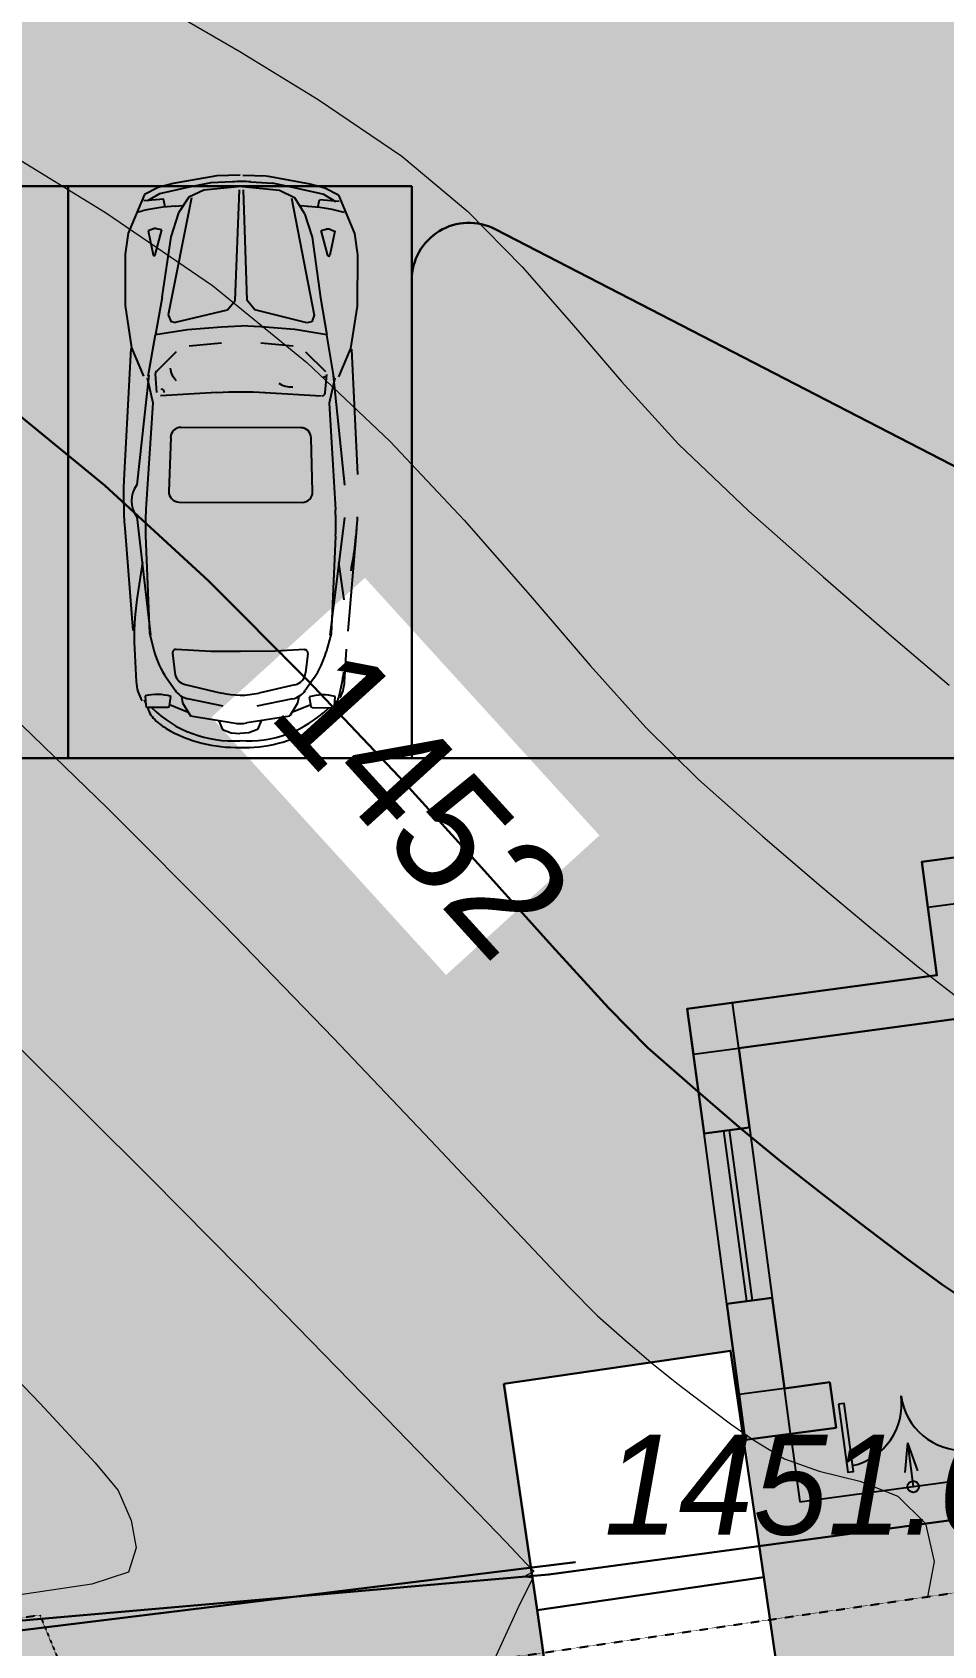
# Model space of a CAD drawing. Header units: millimetres. Extents: x 474337 to 1180020, y 4124662 to 4776603.
# Drawn here: x 633255 to 641214, y 4267939 to 4282035 of the extents above; entities that cross this region are included whole.
import ezdxf

# ---------------------------------------------------------------- set-up
doc = ezdxf.new("R2010")
doc.units = ezdxf.units.MM
doc.header["$PDMODE"] = 32
doc.header["$PDSIZE"] = 0.33
doc.linetypes.add('Д_ТРОТ_ТРУБА', pattern=[3, 1.5, -1.5])
for name, color, linetype in [('(004) Точки рельефа', 7, 'Continuous'), ('(025) Дорога', 7, 'Continuous'), ('(031) Горизонтали', 42, 'Continuous'), ('(040) Ограда', 7, 'Continuous'), ('1', 7, 'Continuous')]:
    doc.layers.add(name, color=color, linetype=linetype)
doc.layers.add('(032) Горизонтали утолщенные', color=32, linetype='Continuous', lineweight=30)
doc.styles.add('D-431', font='')
doc.styles.add('P-131', font='')
doc.styles.get('D-431').set_extended_font_data('D431', italic=True)
doc.styles.get('P-131').set_extended_font_data('P131')
doc.linetypes.add('ОГРАДА_V_ПРОВ', pattern='A,2.5,["v",Standard,S=1,R=0,X=0,Y=0],5,["v",Standard,S=1,R=180,X=0,Y=0],2.5', length=10)

# ---------------------------------------------------------------- blocks, each defined once
blk = doc.blocks.new('gfhudgy')
at = {"lineweight": 30}
for p, q in [((6000, 2000), (2000, 2000)), ((2000, 0), (6000, 0))]:
    blk.add_line(p, q, dxfattribs=at)
for points in [[(0, 2000), (0, 0), (2000, 0), (2000, 2000)], [(8000, 2000), (8000, 0), (6000, 0), (6000, 2000)]]:
    blk.add_lwpolyline(points, close=True, dxfattribs=at)
blk = doc.blocks.new('fyfygfgyfg')
for points in [[(2200, 4400), (2600, 4400), (2600, 4800), (2200, 4800)], [(0, 3400), (400, 3400), (400, 3800), (0, 3800)], [(0, 0), (400, 0), (400, 400), (0, 400)]]:
    blk.add_hatch(color=256).paths.add_polyline_path(points)
for p, q in [((0, 1200), (0, 2700)), ((175, 1200), (175, 2700)), ((225, 1200), (225, 2700)), ((400, 2700), (400, 1200)), ((400, 0), (400, -600)), ((1400, -214), (1400, -600)), ((400, -600), (2400, -600))]:
    blk.add_line(p, q)
at = {"lineweight": 30, "flags": 128}
for points in [[(3230, 4800), (2200, 4800), (2200, 3800), (0, 3800), (0, 2700), (400, 2700), (400, 3400), (2600, 3400), (2600, 4400), (3230, 4400)], [(800, 400), (800, 0), (0, 0), (0, 1200), (400, 1200), (400, 400), (800, 400)]]:
    blk.add_lwpolyline(points, dxfattribs=at)
for points in [[(2600, 4400), (2600, 4800), (2200, 4800), (2200, 4400)], [(400, 3400), (400, 3800), (0, 3800), (0, 3400)], [(400, 0), (400, 400), (0, 400), (0, 0)], [(850, 200), (850, -400), (900, -400), (900, 200)]]:
    blk.add_lwpolyline(points, close=True)
for points in [[(1400, -214), (1344, -467)], [(1400, -214), (1456, -467)]]:
    blk.add_lwpolyline(points)
blk.add_circle((1400, -600), 50)
for centre, start, end in [((850, 200), 275.2159, 360), ((1950, 200), 180, 264.7841)]:
    blk.add_arc(centre, 550, start, end)
blk = doc.blocks.new('fghgyf')
at = {"lineweight": 30, "true_color": 0xffd9b3}
h = blk.add_hatch(color=41, dxfattribs=at)
h.dxf.hatch_style = 1
h.paths.add_polyline_path([(15, 4.78), (16.2, 4.78), (16.2, 7.58), (15, 7.58), (15, 10), (13.4, 10), (13.4, 9.6), (4.4, 9.6), (4.4, 7.6), (0, 7.6), (0, 0), (0.8, 0), (0.8, -1.2), (4.8, -1.2), (4.8, 0), (14.5, 0), (14.5, -1.501), (13.4, -1.501), (13.4, -2), (15, -2)])
at = {"color": 1, "lineweight": 60, "xscale": 0.001999999999999887, "yscale": 0.001999999999999887, "zscale": 0.001999999999999887}
blk.add_blockref('fyfygfgyfg', (0, 0), dxfattribs=at)
blk = doc.blocks.new('gfdghdf')
at = {"linetype": 'Continuous', "extrusion": (-0.251932, 0.967745, 0), "elevation": -538515}
blk.add_lwpolyline([(-764363, 0), (-764228, 0)], dxfattribs=at)
at = {"linetype": 'Continuous', "extrusion": (-0.17673, 0.984259, 0), "elevation": -478111}
blk.add_lwpolyline([(-803916, 0), (-803529, 0)], dxfattribs=at)
at = {"linetype": 'Continuous'}
for points in [[(875706, -328571), (875503, -328612)], [(875894, -328561), (875706, -328571)], [(875986, -328503), (876190, -328510)], [(876054, -328562), (876242, -328573)], [(876571, -328581), (876701, -328616)], [(875247, -328612), (875126, -328673)], [(875537, -328702), (875334, -329724)], [(875967, -328602), (875644, -328635)], [(876435, -328700), (876522, -328837)], [(875074, -328824), (875110, -328816)], [(875396, -328774), (875455, -328770)], [(874985, -329010), (874958, -329195)], [(875198, -328975), (875157, -328990)], [(875277, -328983), (875232, -328973)], [(876726, -329205), (876668, -328987)], [(876748, -328979), (876788, -328994)], [(875355, -329044), (875279, -329571)], [(876590, -329047), (876663, -329575)], [(876961, -329015), (876986, -329201)], [(874958, -329195), (874957, -329642)], [(876090, -329681), (876023, -329600)], [(875334, -329724), (875355, -329780)], [(875503, -329852), (875798, -329829)], [(875798, -329829), (875970, -329820)], [(876143, -329830), (875970, -329820)], [(876437, -329854), (876143, -329830)], [(875006, -330019), (874948, -331113)], [(875014, -330013), (875118, -330261)], [(875233, -330217), (875407, -330045)], [(875150, -330275), (875199, -330492)], [(876715, -330245), (876702, -330407)], [(876788, -330279), (876738, -330497)], [(875199, -330492), (875138, -331423)], [(876738, -330497), (876794, -331427)], [(876872, -331495), (876746, -332524)], [(875135, -331653), (875170, -332507)], [(876795, -331657), (876755, -332511)], [(876218, -332665), (875964, -332664)], [(875318, -332896), (875393, -333004)], [(876440, -332957), (876125, -333029)], [(876606, -332900), (876530, -333007)], [(875448, -333056), (875459, -333114)], [(876799, -333094), (876782, -333132)], [(875152, -333153), (875329, -333153)], [(875527, -333227), (875902, -333290)], [(876578, -333133), (876413, -333199)]]:
    blk.add_lwpolyline(points, dxfattribs=at)
at = {"linetype": 'Continuous', "extrusion": (-0.029487, 0.999565, 0), "elevation": -354190}
blk.add_lwpolyline([(-865895, 0), (-865691, 0)], dxfattribs=at)
at = {"linetype": 'Continuous', "extrusion": (0.0038, 0.999993, 0)}
for points, elevation in [([(-877204, 0), (-877204, 0)], -325172), ([(-877853, 0), (-878029, 0)], -329823), ([(-877218, 0), (-877218, 0)], -330172)]:
    blk.add_lwpolyline(points, dxfattribs=dict(at, elevation=elevation))
at = {"linetype": 'Continuous', "extrusion": (0.182268, 0.983249, 0), "elevation": -163306}
blk.add_lwpolyline([(-921390, 0), (-921777, 0)], dxfattribs=at)
at = {"linetype": 'Continuous', "extrusion": (0.202344, 0.979314, 0), "elevation": -144473}
blk.add_lwpolyline([(-924601, 0), (-924809, 0)], dxfattribs=at)
at = {"linetype": 'Continuous', "extrusion": (0.921507, -0.388361, 0), "elevation": 934079}
blk.add_lwpolyline([(36991, 0), (36625, 0)], dxfattribs=at)
at = {"linetype": 'Continuous', "extrusion": (-0.078889, 0.996883, 0), "elevation": -396741}
blk.add_lwpolyline([(-846634, 0), (-846461, 0)], dxfattribs=at)
at = {"linetype": 'Continuous', "extrusion": (-0.505629, 0.862751, 0), "elevation": -726113}
blk.add_lwpolyline([(-588945, 0), (-588824, 0)], dxfattribs=at)
at = {"linetype": 'Continuous', "extrusion": (-0.217571, 0.976044, 0), "elevation": -511224}
blk.add_lwpolyline([(-783033, 0), (-782782, 0)], dxfattribs=at)
at = {"linetype": 'Continuous', "extrusion": (0.976931, 0.213554, 0), "elevation": 784903}
blk.add_lwpolyline([(-508123, 0), (-508054, 0)], dxfattribs=at)
at = {"linetype": 'Continuous', "extrusion": (-0.840463, 0.54187, 0), "elevation": -913947}
blk.add_lwpolyline([(-198156, 0), (-197993, 0)], dxfattribs=at)
at = {"linetype": 'Continuous', "extrusion": (-0.432014, 0.901867, 0), "elevation": -674675}
blk.add_lwpolyline([(-647740, 0), (-647594, 0)], dxfattribs=at)
at = {"linetype": 'Continuous', "extrusion": (0.999267, -0.038273, 0), "elevation": 887892}
blk.add_lwpolyline([(-295834, 0), (-294865, 0)], dxfattribs=at)
at = {"linetype": 'Continuous', "extrusion": (0.106037, 0.994362, 0), "elevation": -233863}
blk.add_lwpolyline([(-905886, 0), (-906211, 0)], dxfattribs=at)
at = {"linetype": 'Continuous', "extrusion": (0.999479, 0.032271, 0), "elevation": 864930}
blk.add_lwpolyline([(-357698, 0), (-356730, 0)], dxfattribs=at)
at = {"linetype": 'Continuous', "extrusion": (0.437084, 0.899421, 0), "elevation": 87436}
blk.add_lwpolyline([(-931808, 0), (-931953, 0)], dxfattribs=at)
at = {"linetype": 'Continuous', "extrusion": (0.98196, 0.189087, 0), "elevation": 798446}
blk.add_lwpolyline([(-488493, 0), (-489535, 0)], dxfattribs=at)
at = {"linetype": 'Continuous', "extrusion": (0.223062, 0.974804, 0), "elevation": -124833}
blk.add_lwpolyline([(-927664, 0), (-927916, 0)], dxfattribs=at)
at = {"linetype": 'Continuous', "extrusion": (0.975714, -0.21905, 0), "elevation": 927369}
blk.add_lwpolyline([(-128773, 0), (-128704, 0)], dxfattribs=at)
at = {"linetype": 'Continuous', "extrusion": (0.084499, 0.996424, 0), "elevation": -253466}
blk.add_lwpolyline([(-901295, 0), (-901468, 0)], dxfattribs=at)
at = {"linetype": 'Continuous', "extrusion": (0.510478, 0.859891, 0), "elevation": 164910}
blk.add_lwpolyline([(-921637, 0), (-921759, 0)], dxfattribs=at)
at = {"linetype": 'Continuous', "extrusion": (0.459678, 0.888086, 0), "elevation": 111162}
blk.add_lwpolyline([(-929643, 0), (-929778, 0)], dxfattribs=at)
at = {"linetype": 'Continuous', "extrusion": (0.923679, 0.383168, 0), "elevation": 683962}
blk.add_lwpolyline([(-639562, 0), (-639927, 0)], dxfattribs=at)
at = {"linetype": 'Continuous', "extrusion": (0.949605, -0.31345, 0), "elevation": 934380}
blk.add_lwpolyline([(-37861, 0), (-38082, 0)], dxfattribs=at)
at = {"linetype": 'Continuous', "extrusion": (0.072135, 0.997395, 0), "elevation": -264690}
blk.add_lwpolyline([(-897984, 0), (-897925, 0)], dxfattribs=at)
at = {"linetype": 'Continuous', "extrusion": (-0.951354, -0.308099, 0), "elevation": -732569}
blk.add_lwpolyline([(582897, 0), (583117, 0)], dxfattribs=at)
at = {"linetype": 'Continuous', "extrusion": (0.23007, 0.973174, 0), "elevation": -118267}
blk.add_lwpolyline([(-929003, 0), (-928966, 0)], dxfattribs=at)
at = {"linetype": 'Continuous', "extrusion": (0.978929, 0.204202, 0), "elevation": 789537}
blk.add_lwpolyline([(-500766, 0), (-500981, 0)], dxfattribs=at)
at = {"linetype": 'Continuous', "extrusion": (0.965633, -0.259911, 0), "elevation": 930703}
blk.add_lwpolyline([(-90408, 0), (-90182, 0)], dxfattribs=at)
at = {"linetype": 'Continuous', "extrusion": (-0.213383, 0.976969, 0), "elevation": -508476}
blk.add_lwpolyline([(-786278, 0), (-786324, 0)], dxfattribs=at)
at = {"linetype": 'Continuous', "extrusion": (-0.977764, 0.209709, 0), "elevation": -926285}
blk.add_lwpolyline([(137808, 0), (138023, 0)], dxfattribs=at)
at = {"linetype": 'Continuous', "extrusion": (-0.999993, 0.0038, 0), "elevation": -878231}
blk.add_lwpolyline([(325866, 0), (326312, 0)], dxfattribs=at)
at = {"linetype": 'Continuous', "extrusion": (0.985139, -0.171761, 0), "elevation": 918879}
blk.add_lwpolyline([(-174334, 0), (-174664, 0)], dxfattribs=at)
at = {"linetype": 'Continuous', "extrusion": (0.98609, 0.166213, 0), "elevation": 809689}
blk.add_lwpolyline([(-470703, 0), (-471033, 0)], dxfattribs=at)
at = {"linetype": 'Continuous', "extrusion": (0.988536, 0.150986, 0), "elevation": 815155}
blk.add_lwpolyline([(-457969, 0), (-458344, 0)], dxfattribs=at)
at = {"linetype": 'Continuous', "extrusion": (-0.234806, 0.972042, 0), "elevation": -526118}
blk.add_lwpolyline([(-773486, 0), (-773954, 0)], dxfattribs=at)
at = {"linetype": 'Continuous', "extrusion": (-0.770892, 0.636965, 0), "elevation": -885183}
blk.add_lwpolyline([(-303739, 0), (-303844, 0)], dxfattribs=at)
at = {"linetype": 'Continuous', "extrusion": (0.240274, 0.970705, 0), "elevation": -109522}
blk.add_lwpolyline([(-930107, 0), (-929639, 0)], dxfattribs=at)
at = {"linetype": 'Continuous', "extrusion": (0.98767, -0.156548, 0), "elevation": 917777}
blk.add_lwpolyline([(-188293, 0), (-188668, 0)], dxfattribs=at)
at = {"linetype": 'Continuous', "extrusion": (-0.15576, 0.987795, 0), "elevation": -462194}
blk.add_lwpolyline([(-813155, 0), (-813440, 0)], dxfattribs=at)
at = {"linetype": 'Continuous', "extrusion": (0.232859, 0.972511, 0), "elevation": -116881}
blk.add_lwpolyline([(-928084, 0), (-928127, 0)], dxfattribs=at)
at = {"linetype": 'Continuous', "extrusion": (0.161318, 0.986902, 0), "elevation": -184148}
blk.add_lwpolyline([(-918454, 0), (-918170, 0)], dxfattribs=at)
at = {"linetype": 'Continuous', "extrusion": (-0.22738, 0.973806, 0), "elevation": -520464}
blk.add_lwpolyline([(-778638, 0), (-778595, 0)], dxfattribs=at)
at = {"linetype": 'Continuous', "extrusion": (0.934842, -0.355064, 0), "elevation": 936564}
blk.add_lwpolyline([(3008, 0), (2948, 0)], dxfattribs=at)
at = {"linetype": 'Continuous', "extrusion": (0.985646, -0.168826, 0), "elevation": 918354}
blk.add_lwpolyline([(-177771, 0), (-177401, 0)], dxfattribs=at)
at = {"linetype": 'Continuous', "extrusion": (-0.091916, 0.995767, 0), "elevation": -409071}
blk.add_lwpolyline([(-841479, 0), (-841762, 0)], dxfattribs=at)
at = {"linetype": 'Continuous', "extrusion": (0.09752, 0.995234, 0), "elevation": -242954}
blk.add_lwpolyline([(-904144, 0), (-904427, 0)], dxfattribs=at)
at = {"linetype": 'Continuous', "extrusion": (0.986581, 0.163275, 0), "elevation": 811089}
blk.add_lwpolyline([(-468989, 0), (-468619, 0)], dxfattribs=at)
at = {"linetype": 'Continuous', "extrusion": (0.706034, 0.708178, 0), "elevation": 385129}
blk.add_lwpolyline([(-853767, 0), (-854011, 0)], dxfattribs=at)
at = {"linetype": 'Continuous', "extrusion": (-0.919574, 0.392918, 0), "elevation": -936068}
blk.add_lwpolyline([(-41084, 0), (-40815, 0)], dxfattribs=at)
at = {"linetype": 'Continuous', "extrusion": (0.998867, 0.047584, 0), "elevation": 860236}
blk.add_lwpolyline([(-371379, 0), (-372474, 0)], dxfattribs=at)
at = {"linetype": 'Continuous', "extrusion": (0.993935, -0.109967, 0), "elevation": 906174}
blk.add_lwpolyline([(-232009, 0), (-232972, 0)], dxfattribs=at)
at = {"linetype": 'Continuous', "extrusion": (0.99734, 0.072893, 0), "elevation": 848823}
blk.add_lwpolyline([(-393322, 0), (-393159, 0)], dxfattribs=at)
at = {"linetype": 'Continuous', "extrusion": (0.994538, 0.104371, 0), "elevation": 837516}
blk.add_lwpolyline([(-419962, 0), (-420925, 0)], dxfattribs=at)
at = {"linetype": 'Continuous', "extrusion": (-0.055292, 0.99847, 0), "elevation": -378321}
blk.add_lwpolyline([(-856150, 0), (-855658, 0)], dxfattribs=at)
at = {"linetype": 'Continuous', "extrusion": (0.060912, 0.998143, 0), "elevation": -276422}
blk.add_lwpolyline([(-895170, 0), (-894677, 0)], dxfattribs=at)
at = {"linetype": 'Continuous', "extrusion": (0.999436, -0.033589, 0), "elevation": 885972}
blk.add_lwpolyline([(-301206, 0), (-301678, 0)], dxfattribs=at)
at = {"linetype": 'Continuous', "extrusion": (0.002815, 0.999996, 0)}
for points, elevation in [([(-877418, 0), (-876372, 0)], -328242), ([(-876358, 0), (-877433, 0)], -328895)]:
    blk.add_lwpolyline(points, dxfattribs=dict(at, elevation=elevation))
at = {"linetype": 'Continuous', "extrusion": (0.999609, 0.027963, 0), "elevation": 866988}
blk.add_lwpolyline([(-355653, 0), (-355181, 0)], dxfattribs=at)
at = {"linetype": 'Continuous', "extrusion": (0.99325, 0.115994, 0), "elevation": 830702}
blk.add_lwpolyline([(-430754, 0), (-431791, 0)], dxfattribs=at)
at = {"linetype": 'Continuous', "extrusion": (0.996917, 0.078459, 0), "elevation": 846240}
blk.add_lwpolyline([(-399214, 0), (-400111, 0)], dxfattribs=at)
at = {"linetype": 'Continuous', "extrusion": (0.99646, -0.084069, 0), "elevation": 901749}
blk.add_lwpolyline([(-256693, 0), (-257591, 0)], dxfattribs=at)
at = {"linetype": 'Continuous', "extrusion": (0.989087, -0.147333, 0), "elevation": 914456}
blk.add_lwpolyline([(-199330, 0), (-199660, 0)], dxfattribs=at)
at = {"linetype": 'Continuous', "extrusion": (0.989901, 0.141763, 0), "elevation": 820916}
blk.add_lwpolyline([(-452837, 0), (-453167, 0)], dxfattribs=at)
at = {"linetype": 'Continuous', "extrusion": (0.967532, 0.252748, 0), "elevation": 762715}
blk.add_lwpolyline([(-542908, 0), (-543073, 0)], dxfattribs=at)
at = {"linetype": 'Continuous', "extrusion": (0.966094, -0.25819, 0), "elevation": 932879}
blk.add_lwpolyline([(-94868, 0), (-95032, 0)], dxfattribs=at)
at = {"linetype": 'Continuous', "extrusion": (0.998723, 0.050513, 0), "elevation": 857119}
blk.add_lwpolyline([(-376415, 0), (-376706, 0)], dxfattribs=at)
at = {"linetype": 'Continuous', "extrusion": (0.056167, 0.998421, 0), "elevation": -282953}
blk.add_lwpolyline([(-892705, 0), (-893009, 0)], dxfattribs=at)
at = {"linetype": 'Continuous', "extrusion": (0.000510264, 1, 0), "elevation": -332217}
blk.add_lwpolyline([(-875877, 0), (-876130, 0)], dxfattribs=at)
at = {"linetype": 'Continuous', "extrusion": (-0.050546, 0.998722, 0), "elevation": -376529}
blk.add_lwpolyline([(-858588, 0), (-858283, 0)], dxfattribs=at)
at = {"linetype": 'Continuous', "extrusion": (0.998423, -0.056134, 0), "elevation": 894176}
blk.add_lwpolyline([(-282897, 0), (-283187, 0)], dxfattribs=at)
at = {"linetype": 'Continuous', "extrusion": (0.993534, 0.113536, 0), "elevation": 831940}
blk.add_lwpolyline([(-429915, 0), (-430087, 0)], dxfattribs=at)
at = {"linetype": 'Continuous', "extrusion": (0.992879, -0.119127, 0), "elevation": 909943}
blk.add_lwpolyline([(-225893, 0), (-226064, 0)], dxfattribs=at)
at = {"linetype": 'Continuous', "extrusion": (0.228817, 0.973469, 0), "elevation": -123796}
blk.add_lwpolyline([(-928441, 0), (-928765, 0)], dxfattribs=at)
at = {"linetype": 'Continuous', "extrusion": (0.92258, 0.385807, 0), "elevation": 678863}
for points in [[(-644930, 0), (-644972, 0)], [(-645004, 0), (-645043, 0)]]:
    blk.add_lwpolyline(points, dxfattribs=at)
at = {"linetype": 'Continuous', "extrusion": (0.998065, 0.062177, 0), "elevation": 852730}
blk.add_lwpolyline([(-386823, 0), (-386908, 0)], dxfattribs=at)
at = {"linetype": 'Continuous', "extrusion": (0.985667, -0.168704, 0), "elevation": 918999}
blk.add_lwpolyline([(-180691, 0), (-180608, 0)], dxfattribs=at)
at = {"linetype": 'Continuous', "extrusion": (0.205763, 0.978602, 0), "elevation": -145805}
blk.add_lwpolyline([(-925622, 0), (-925305, 0)], dxfattribs=at)
at = {"linetype": 'Continuous', "extrusion": (-0.200251, 0.979745, 0), "elevation": -501837}
blk.add_lwpolyline([(-791966, 0), (-791650, 0)], dxfattribs=at)
at = {"linetype": 'Continuous', "extrusion": (0.98171, -0.190384, 0), "elevation": 923852}
blk.add_lwpolyline([(-160101, 0), (-160160, 0)], dxfattribs=at)
at = {"linetype": 'Continuous', "extrusion": (0.986601, 0.163153, 0), "elevation": 810480}
blk.add_lwpolyline([(-471614, 0), (-471697, 0)], dxfattribs=at)
at = {"linetype": 'Continuous', "extrusion": (0.997699, -0.067795, 0), "elevation": 897353}
blk.add_lwpolyline([(-272936, 0), (-272850, 0)], dxfattribs=at)
at = {"linetype": 'Continuous', "extrusion": (0.376222, 0.926529, 0), "elevation": 20670}
blk.add_lwpolyline([(-936362, 0), (-936540, 0)], dxfattribs=at)
at = {"linetype": 'Continuous', "extrusion": (0.85574, 0.517406, 0), "elevation": 576810}
blk.add_lwpolyline([(-738027, 0), (-738159, 0)], dxfattribs=at)
at = {"linetype": 'Continuous', "extrusion": (-0.159374, 0.987218, 0), "elevation": -468645}
blk.add_lwpolyline([(-812084, 0), (-811704, 0)], dxfattribs=at)
at = {"linetype": 'Continuous', "extrusion": (0.852814, -0.522215, 0), "elevation": 921419}
blk.add_lwpolyline([(173615, 0), (173484, 0)], dxfattribs=at)
at = {"linetype": 'Continuous', "extrusion": (0.920393, -0.390994, 0), "elevation": 937237}
blk.add_lwpolyline([(36172, 0), (36133, 0)], dxfattribs=at)
at = {"linetype": 'Continuous', "extrusion": (0.920929, 0.389731, 0), "elevation": 676641}
blk.add_lwpolyline([(-648235, 0), (-648320, 0)], dxfattribs=at)
at = {"linetype": 'Continuous', "extrusion": (0.368249, 0.929727, 0), "elevation": 12593}
blk.add_lwpolyline([(-937018, 0), (-937097, 0)], dxfattribs=at)
at = {"linetype": 'Continuous', "extrusion": (0.06153, 0.998105, 0), "elevation": -278852}
blk.add_lwpolyline([(-894736, 0), (-894813, 0)], dxfattribs=at)
at = {"linetype": 'Continuous', "extrusion": (-0.055911, 0.998436, 0), "elevation": -381836}
blk.add_lwpolyline([(-856029, 0), (-855951, 0)], dxfattribs=at)
at = {"linetype": 'Continuous', "extrusion": (-0.363009, 0.931785, 0), "elevation": -628646}
blk.add_lwpolyline([(-695340, 0), (-695261, 0)], dxfattribs=at)
at = {"linetype": 'Continuous', "extrusion": (0.91872, -0.394909, 0), "elevation": 936544}
blk.add_lwpolyline([(39815, 0), (39731, 0)], dxfattribs=at)
at = {"linetype": 'Continuous'}
for centre, radius, start, end in [((875970, -330006), 1446, 86.6764, 93.0011), ((875516, -330578), 1808, 93.8141, 102.9786), ((876420, -330580), 1808, 76.6988, 85.8634), ((875219, -329031), 60.3, 77.3568, 109.9165), ((876727, -329036), 60.3, 69.761, 102.3207), ((875210, -329198), 9.04, 191.7828, 344.9352), ((876735, -329202), 9.04, 194.7423, 347.8947), ((875959, -334014), 3615, 86.5079, 93.1696), ((875445, -330798), 90.4, 89.8963, 178.0751), ((876491, -330801), 90.4, 1.6024, 89.7811), ((878558, -331305), 3615, 176.95, 184.5), ((875259, -331349), 245, 145.1183, 215.246), ((875429, -331270), 90.4, 178.0751, 269.9708), ((876504, -331273), 90.4, 269.7067, 1.6024), ((877303, -331564), 2169, 176.2715, 182.3461), ((874628, -331556), 2169, 357.3314, 3.406), ((877205, -332530), 2169, 171.5276, 182.8954), ((875911, -332483), 723, 194.6402, 214.8252), ((875401, -332677), 30.1, 86.7802, 186.5192), ((876523, -332680), 30.1, 353.1583, 92.8973), ((876014, -332483), 723, 324.8523, 345.0373), ((875390, -332913), 337, 182.7128, 212.5653), ((875510, -332837), 121, 186.5192, 256.7726), ((876413, -332839), 121, 282.9049, 353.1583), ((875235, -333473), 432, 73.5417, 103.7991), ((875542, -332901), 181, 214.8252, 258.1259), ((875963, -332324), 723, 256.7726, 282.9049), ((876382, -332903), 181, 281.5516, 324.8523), ((876685, -333477), 432, 75.8783, 106.1358), ((875152, -333138), 15.1, 183.5648, 269.8952), ((875334, -333123), 181, 202.6938, 223.5116), ((875896, -332442), 1005, 225.3758, 273.6501), ((875329, -333138), 15.1, 269.8952, 350.2875), ((876030, -332442), 1005, 266.0273, 314.3017), ((876593, -333142), 15.1, 189.39, 269.7822), ((876588, -333127), 181, 316.1659, 336.9836), ((876770, -333142), 15.1, 269.7822, 356.1127), ((875578, -332892), 517, 223.5116, 239.4375), ((875925, -332304), 1200, 239.4375, 271.8258), ((875962, -332933), 362, 260.5069, 279.1706), ((876002, -332304), 1200, 267.8517, 300.2399), ((876346, -332894), 517, 300.2399, 316.1659)]:
    blk.add_arc(centre, radius, start, end, dxfattribs=at)
at = {"linetype": 'Continuous', "extrusion": (0, 0, -1)}
for centre, radius, start, end in [((-875254, -330238), 30.1, 4.6157, 54.2052), ((-875533, -330174), 181, 315.0261, 354.3428), ((-876685, -330242), 30.1, 225.5224, 275.112), ((-875266, -330401), 30.1, 93.6051, 182.5946), ((-876405, -330176), 181, 264.8391, 304.1558), ((-876672, -330405), 30.1, 175.9328, 264.9223), ((-873375, -331290), 3615, 183.1629, 190.7129), ((-874720, -332523), 2169, 188.5854, 199.9532), ((-876533, -332916), 337, 177.4001, 207.2526)]:
    blk.add_arc(centre, radius, start, end, dxfattribs=at)
blk = doc.blocks.new('vc gdgdhfj')
at = {"color": 250, "lineweight": 30}
for p, q in [((45, 5), (0, 5)), ((42, 0), (42, 5)), ((45, 0), (45, 5)), ((45, 0), (0, 0))]:
    blk.add_line(p, q, dxfattribs=at)
at = {"layer": '1', "extrusion": (0, 0, -1), "xscale": -0.001, "yscale": 0.001, "zscale": -0.001}
blk.add_blockref('gfdghdf', (832.46, 333.599), dxfattribs=at)

msp = doc.modelspace()

# ---------------------------------------------------------------- hatches: boundary and pattern name
at = {"lineweight": 30, "true_color": 0xababab}
h = msp.add_hatch(color=253, dxfattribs=at)
h.dxf.hatch_style = 1
edge = h.paths.add_edge_path()
edge.add_arc((846630, 4561555), 73175, 338.95055, 346.7582, ccw=False)
edge.add_line((914922, 4535273), (911663, 4528011))
edge.add_arc((846808, 4561435), 72961, 318.90504, 332.73521, ccw=False)
edge.add_arc((899642, 4515568), 3000, 224.5229, 315.8135, ccw=False)
edge.add_line((897503, 4513464), (864463, 4551254))
edge.add_line((864463, 4551254), (860836, 4549325))
edge.add_line((860836, 4549325), (895608, 4509554))
edge.add_arc((893205, 4507758), 3000, -36.0724, 36.7572, ccw=False)
edge.add_line((895629, 4505992), (866171, 4470218))
edge.add_arc((864010, 4472299), 3000, 225.8075, 316.0821, ccw=False)
edge.add_line((861919, 4470148), (818734, 4519541))
edge.add_line((818734, 4519541), (818452, 4519193))
edge.add_line((818452, 4519193), (816394, 4516141))
edge.add_line((816394, 4516141), (860071, 4466185))
edge.add_arc((857596, 4464489), 3000, -32.4344, 34.4299, ccw=False)
edge.add_line((860128, 4462880), (845305, 4444879))
edge.add_arc((842989, 4446786), 3000, 225, 320.5299, ccw=False)
edge.add_line((840868, 4444664), (817571, 4467961))
edge.add_arc((816157, 4466547), 2000, 45, 105.7638)
edge.add_line((815614, 4468472), (810446, 4467013))
edge.add_line((810446, 4467013), (808272, 4474712))
edge.add_line((808272, 4474712), (794799, 4470909))
edge.add_line((794799, 4470909), (796972, 4463210))
edge.add_line((796972, 4463210), (797663, 4464444))
edge.add_line((797663, 4464444), (796033, 4470218))
edge.add_line((796033, 4470218), (807582, 4473478))
edge.add_line((807582, 4473478), (809212, 4467704))
edge.add_line((809212, 4467704), (797663, 4464444))
edge.add_line((797663, 4464444), (796972, 4463210))
edge.add_line((796972, 4463210), (752899, 4450768))
edge.add_line((752899, 4450768), (744213, 4442082))
edge.add_line((744213, 4442082), (810151, 4460695))
edge.add_line((810151, 4460695), (811102, 4457327))
edge.add_line((811102, 4457327), (813027, 4457870))
edge.add_line((813027, 4457870), (812076, 4461239))
edge.add_line((812076, 4461239), (813858, 4461742))
edge.add_arc((814402, 4459817), 2000, 45, 105.7638, ccw=False)
edge.add_line((815816, 4461231), (837447, 4439600))
edge.add_arc((835326, 4437479), 3000, -39.4701, 45, ccw=False)
edge.add_line((837641, 4435572), (825729, 4421106))
edge.add_line((825729, 4421106), (817128, 4418678))
edge.add_line((817128, 4418678), (813751, 4430643))
edge.add_line((813751, 4430643), (813489, 4430465))
edge.add_line((813489, 4430465), (810217, 4429542))
edge.add_line((810217, 4429542), (809782, 4431081))
edge.add_line((809782, 4431081), (794846, 4426865))
edge.add_line((794846, 4426865), (795368, 4425016))
edge.add_arc((793960, 4410569), 14516, 77.9187, 84.4334, ccw=False)
edge.add_line((796998, 4424763), (796697, 4425829))
edge.add_line((796697, 4425829), (809901, 4429556))
edge.add_line((809901, 4429556), (813077, 4418307))
edge.add_arc((813584, 4435582), 17282, 232.8228, 268.3162, ccw=False)
edge.add_arc((793960, 4410569), 14516, 50.7638, 84.4334)
edge.add_line((795368, 4425016), (795349, 4425010))
edge.add_line((795349, 4425010), (795386, 4424877))
edge.add_line((795386, 4424877), (792249, 4423992))
edge.add_line((792249, 4423992), (792241, 4424020))
edge.add_line((792241, 4424020), (788391, 4422934))
edge.add_line((788391, 4422934), (788399, 4422905))
edge.add_line((788399, 4422905), (785262, 4422019))
edge.add_line((785262, 4422019), (785224, 4422153))
edge.add_line((785224, 4422153), (785205, 4422147))
edge.add_arc((793960, 4410569), 14516, 127.0942, 160.7638)
edge.add_arc((764153, 4421628), 17282, 303.2114, 338.7046, ccw=False)
edge.add_line((773619, 4407169), (770443, 4418418))
edge.add_line((770443, 4418418), (783647, 4422145))
edge.add_line((783647, 4422145), (783948, 4421079))
edge.add_arc((793960, 4410569), 14516, 127.0942, 133.6088, ccw=False)
edge.add_line((785205, 4422147), (784683, 4423996))
edge.add_line((784683, 4423996), (760700, 4417226))
edge.add_line((760700, 4417226), (759885, 4420113))
edge.add_line((759885, 4420113), (757961, 4419570))
edge.add_line((757961, 4419570), (756222, 4425729))
edge.add_line((756222, 4425729), (758147, 4426273))
edge.add_line((758147, 4426273), (756625, 4431662))
edge.add_line((756625, 4431662), (754701, 4431119))
edge.add_line((754701, 4431119), (752962, 4437278))
edge.add_line((752962, 4437278), (754887, 4437821))
edge.add_line((754887, 4437821), (754343, 4439746))
edge.add_line((754343, 4439746), (757760, 4440711))
edge.add_line((757760, 4440711), (757040, 4443261))
edge.add_line((757040, 4443261), (762429, 4444782))
edge.add_line((762429, 4444782), (763149, 4442232))
edge.add_line((763149, 4442232), (812472, 4456155))
edge.add_line((812472, 4456155), (813246, 4453412))
edge.add_line((813246, 4453412), (815796, 4454132))
edge.add_line((815796, 4454132), (816557, 4451438))
edge.add_line((816557, 4451438), (816846, 4451519))
edge.add_line((816846, 4451519), (817484, 4449257))
edge.add_line((817484, 4449257), (816570, 4448999))
edge.add_line((816570, 4448999), (818309, 4442840))
edge.add_line((818309, 4442840), (816384, 4442297))
edge.add_line((816384, 4442297), (818829, 4433635))
edge.add_line((818829, 4433635), (813054, 4432005))
edge.add_line((813054, 4432005), (813489, 4430465))
edge.add_line((813489, 4430465), (813751, 4430643))
edge.add_line((813751, 4430643), (822605, 4433142))
edge.add_line((822605, 4433142), (815433, 4458550))
edge.add_line((815433, 4458550), (811102, 4457327))
edge.add_line((811102, 4457327), (764185, 4444083))
edge.add_line((764185, 4444083), (763600, 4446152))
edge.add_line((763600, 4446152), (749983, 4442308))
edge.add_line((749983, 4442308), (757740, 4414832))
edge.add_line((757740, 4414832), (766594, 4417331))
edge.add_line((766594, 4417331), (769971, 4405366))
edge.add_line((769971, 4405366), (755467, 4401266))
edge.add_arc((757861, 4391958), 9611, 104.4217, 160.5835)
edge.add_line((748796, 4395153), (732354, 4346129))
edge.add_arc((729465, 4346937), 3000, 217.13, 344.3655, ccw=False)
edge.add_line((727073, 4345126), (704536, 4370904))
edge.add_line((704536, 4370904), (709806, 4375511))
edge.add_line((709806, 4375511), (707173, 4378522))
edge.add_line((707173, 4378522), (703409, 4375231))
edge.add_line((703409, 4375231), (700484, 4378577))
edge.add_line((700484, 4378577), (694461, 4373311))
edge.add_line((694461, 4373311), (698147, 4369095))
edge.add_line((698147, 4369095), (692877, 4364488))
edge.add_line((692877, 4364488), (695510, 4361477))
edge.add_line((695510, 4361477), (702286, 4367401))
edge.add_line((702286, 4367401), (726650, 4339533))
edge.add_arc((724261, 4337719), 3000, -25.6066, 37.2074, ccw=False)
edge.add_line((726966, 4336422), (703051, 4296775))
edge.add_arc((700608, 4298516), 3000, 284.004, 324.5226, ccw=False)
edge.add_arc((702314, 4289686), 6000, 99.4004, 114.7492)
edge.add_arc((698821, 4297970), 3000, 225.2666, 289.0719, ccw=False)
edge.add_line((696710, 4295839), (659800, 4338056))
edge.add_line((659800, 4338056), (662811, 4340688))
edge.add_line((662811, 4340688), (658354, 4345786))
edge.add_line((658354, 4345786), (652332, 4340521))
edge.add_line((652332, 4340521), (696718, 4289752))
edge.add_arc((694232, 4287990), 3047, -22.6604, 35.3267, ccw=False)
edge.add_line((697044, 4286817), (694123, 4282038))
edge.add_line((694123, 4282038), (683636, 4279308))
edge.add_line((683636, 4279308), (676831, 4275960))
edge.add_line((676831, 4275960), (665093, 4272980))
edge.add_line((665093, 4272980), (665247, 4271892))
edge.add_line((665247, 4271892), (652756, 4270586))
edge.add_line((652756, 4270586), (647043, 4269815))
edge.add_line((647043, 4269815), (646667, 4270703))
edge.add_line((646667, 4270703), (639481, 4269737))
edge.add_line((639481, 4269737), (640340, 4263755))
edge.add_line((640340, 4263755), (648547, 4264617))
edge.add_line((648547, 4264617), (669846, 4269535))
edge.add_line((669846, 4269535), (686295, 4271847))
edge.add_line((686295, 4271847), (694953, 4272300))
edge.add_line((694953, 4272300), (703359, 4278482))
edge.add_arc((704876, 4281071), 3000, 110.7792, 239.6422, ccw=False)
edge.add_arc((702314, 4289686), 6000, 284.4559, 323.9166)
edge.add_arc((709490, 4284259), 3000, 104.1085, 140.8735, ccw=False)
edge.add_line((708759, 4287168), (730309, 4291510))
edge.add_line((730309, 4291510), (737602, 4291510))
edge.add_line((737602, 4291510), (745207, 4292082))
edge.add_line((745207, 4292082), (744853, 4300533))
edge.add_line((744853, 4300533), (748184, 4300782))
edge.add_line((748184, 4300782), (748139, 4301380))
edge.add_line((748139, 4301380), (752527, 4301708))
edge.add_line((752527, 4301708), (752229, 4305697))
edge.add_line((752229, 4305697), (757215, 4306069))
edge.add_line((757215, 4306069), (756161, 4320184))
edge.add_line((756161, 4320184), (753169, 4319961))
edge.add_line((753169, 4319961), (751692, 4319595))
edge.add_line((751692, 4319595), (751785, 4318354))
edge.add_line((751785, 4318354), (754777, 4318577))
edge.add_line((754777, 4318577), (755560, 4308096))
edge.add_line((755560, 4308096), (752566, 4307873))
edge.add_line((752566, 4307873), (752616, 4307230))
edge.add_line((752616, 4307230), (750622, 4307081))
edge.add_line((750622, 4307081), (750920, 4303092))
edge.add_line((750920, 4303092), (746532, 4302764))
edge.add_line((746532, 4302764), (746577, 4302166))
edge.add_line((746577, 4302166), (743984, 4301972))
edge.add_line((743984, 4301972), (743939, 4302570))
edge.add_line((743939, 4302570), (739551, 4302242))
edge.add_line((739551, 4302242), (739253, 4306231))
edge.add_line((739253, 4306231), (737259, 4306082))
edge.add_line((737259, 4306082), (736335, 4318448))
edge.add_line((736335, 4318448), (742318, 4318895))
edge.add_line((742318, 4318895), (742281, 4319394))
edge.add_line((742281, 4319394), (742905, 4320443))
edge.add_line((742905, 4320443), (744899, 4320592))
edge.add_line((744899, 4320592), (745672, 4319647))
edge.add_line((745672, 4319647), (745709, 4319148))
edge.add_line((745709, 4319148), (751692, 4319595))
edge.add_line((751692, 4319595), (753169, 4319961))
edge.add_line((753169, 4319961), (753076, 4321203))
edge.add_line((753076, 4321203), (746725, 4320728))
edge.add_line((746725, 4320728), (745566, 4322146))
edge.add_line((745566, 4322146), (742014, 4321881))
edge.add_line((742014, 4321881), (741079, 4320306))
edge.add_line((741079, 4320306), (734727, 4319832))
edge.add_line((734727, 4319832), (736178, 4300410))
edge.add_line((736178, 4300410), (731830, 4300020))
edge.add_line((731830, 4300020), (732178, 4296180))
edge.add_line((732178, 4296180), (712868, 4292077))
edge.add_arc((712518, 4295056), 3000, 152.4555, 276.6998, ccw=False)
edge.add_line((709858, 4296443), (728947, 4328090))
edge.add_line((728947, 4328090), (737248, 4341852))
edge.add_line((737248, 4341852), (754628, 4393186))
edge.add_arc((757551, 4392511), 3000, 103.3857, 167.0003, ccw=False)
edge.add_line((756856, 4395429), (776555, 4400990))
edge.add_line((776555, 4400990), (778608, 4401569))
edge.add_line((778608, 4401569), (785073, 4403394))
edge.add_arc((793330, 4412799), 12516, 228.7168, 342.8108)
edge.add_line((805287, 4409101), (811751, 4410925))
edge.add_line((811751, 4410925), (813805, 4411505))
edge.add_line((813805, 4411505), (828712, 4415713))
edge.add_arc((829328, 4412777), 3000, 38.6211, 101.8582, ccw=False)
edge.add_line((831672, 4414650), (881499, 4357658))
edge.add_arc((879138, 4355808), 3000, -88.4843, 38.0734, ccw=False)
edge.add_line((879217, 4352809), (891486, 4356908))
edge.add_arc((889489, 4359147), 3000, 217.5619, 311.7461, ccw=False)
edge.add_line((887111, 4357318), (833941, 4418132))
edge.add_arc((836368, 4419896), 3000, 146.8801, 216.0119, ccw=False)
edge.add_line((833855, 4421535), (863339, 4457341))
edge.add_arc((865574, 4455339), 3000, 44.3167, 138.1476, ccw=False)
edge.add_line((867721, 4457435), (923483, 4393654))
edge.add_line((923483, 4393654), (925932, 4396930))
edge.add_line((925932, 4396930), (869568, 4461398))
edge.add_arc((871998, 4463158), 3000, 145.9955, 215.9097, ccw=False)
edge.add_line((869511, 4464836), (899025, 4500676))
edge.add_arc((901198, 4498608), 3000, 44.0403, 136.4148, ccw=False)
edge.add_line((903354, 4500694), (933899, 4465758))
edge.add_arc((931511, 4463941), 3000, 0.9579, 37.2764, ccw=False)
edge.add_line((934511, 4463991), (931120, 4398983))
edge.add_arc((928120, 4398983), 3000, -136.8264, 0, ccw=False)
edge.add_line((925932, 4396930), (923483, 4393654))
edge.add_arc((921083, 4391854), 3000, -38.3059, 36.865, ccw=False)
edge.add_line((923437, 4389995), (891486, 4356908))
edge.add_line((891486, 4356908), (879217, 4352809))
edge.add_line((879217, 4352809), (814888, 4352574))
edge.add_line((814888, 4352574), (813746, 4353711))
edge.add_line((813746, 4353711), (817312, 4357291))
edge.add_line((817312, 4357291), (816782, 4359168))
edge.add_line((816782, 4359168), (812542, 4354911))
edge.add_line((812542, 4354911), (810569, 4356876))
edge.add_line((810569, 4356876), (808967, 4356778))
edge.add_line((808967, 4356778), (813194, 4352568))
edge.add_line((813194, 4352568), (796664, 4352507))
edge.add_arc((796894, 4343510), 9000, 91.4667, 154.1763)
edge.add_line((788793, 4347431), (783940, 4335881))
edge.add_line((783940, 4335881), (772511, 4291780))
edge.add_arc((728781, 4294253), 43799, 325.1348, 356.7639, ccw=False)
edge.add_line((764719, 4269215), (758526, 4257901))
edge.add_line((758526, 4257901), (750513, 4251709))
edge.add_line((750513, 4251709), (749940, 4251152))
edge.add_line((749940, 4251152), (747140, 4251095))
edge.add_line((747140, 4251095), (741078, 4252609))
edge.add_line((741078, 4252609), (738521, 4253544))
edge.add_line((738521, 4253544), (734561, 4255492))
edge.add_line((734561, 4255492), (728743, 4260608))
edge.add_line((728743, 4260608), (731893, 4264483))
edge.add_line((731893, 4264483), (726481, 4268647))
edge.add_line((726481, 4268647), (726181, 4268299))
edge.add_line((726181, 4268299), (714482, 4278402))
edge.add_line((714482, 4278402), (710244, 4275551))
edge.add_line((710244, 4275551), (703359, 4278482))
edge.add_line((703359, 4278482), (694953, 4272300))
edge.add_line((694953, 4272300), (698655, 4271846))
edge.add_line((698655, 4271846), (700577, 4271258))
edge.add_line((700577, 4271258), (705283, 4268756))
edge.add_line((705283, 4268756), (725662, 4253949))
edge.add_line((725662, 4253949), (730039, 4249089))
edge.add_line((730039, 4249089), (733169, 4246730))
edge.add_line((733169, 4246730), (742012, 4244851))
edge.add_line((742012, 4244851), (746646, 4244199))
edge.add_line((746646, 4244199), (747370, 4244225))
edge.add_line((747370, 4244225), (761633, 4255247))
edge.add_line((761633, 4255247), (768126, 4267110))
edge.add_arc((728781, 4294253), 47799, 325.3989, 356.2796)
edge.add_line((776480, 4291151), (787739, 4334598))
edge.add_line((787739, 4334598), (792434, 4345769))
edge.add_arc((796894, 4343510), 5000, 91.8962, 153.1405, ccw=False)
edge.add_line((796729, 4348507), (889261, 4348846))
edge.add_line((889261, 4348846), (934962, 4396171))
edge.add_line((934962, 4396171), (940611, 4503952))
edge.add_arc((933611, 4503957), 7000, 359.9657, 395.1615)
edge.add_line((939334, 4507988), (937696, 4510161))
edge.add_line((937696, 4510161), (941689, 4513170))
edge.add_line((941689, 4513170), (934467, 4522754))
edge.add_line((934467, 4522754), (930474, 4519745))
edge.add_line((930474, 4519745), (926903, 4524484))
edge.add_line((926903, 4524484), (922525, 4523647))
edge.add_line((922525, 4523647), (936092, 4505642))
edge.add_arc((933611, 4503957), 3000, 1.5308, 34.1915, ccw=False)
edge.add_line((936610, 4504037), (935234, 4477793))
edge.add_arc((932269, 4478250), 3000, 224.1493, 351.2398, ccw=False)
edge.add_line((930117, 4476160), (905225, 4504632))
edge.add_arc((907637, 4506416), 3000, 141.5212, 216.4928, ccw=False)
edge.add_line((905288, 4508282), (917989, 4523706))
edge.add_arc((920231, 4521713), 3000, 40.1218, 138.3797, ccw=False)
edge.add_line((922525, 4523647), (926903, 4524484))
edge.add_arc((929486, 4526009), 3000, 136.9754, 210.5573, ccw=False)
edge.add_arc((922275, 4533630), 7500, 311.9949, 332.1855)
edge.add_line((928908, 4530131), (917859, 4544794))
h = msp.add_hatch(color=253, dxfattribs=at)
h.dxf.hatch_style = 1
edge = h.paths.add_edge_path()
edge.add_arc((619841, 4295676), 500, 50.2351, 180)
edge.add_line((619341, 4295676), (619341, 4291692))
edge.add_line((619341, 4291692), (624540, 4291692))
edge.add_line((624540, 4291692), (624540, 4287192))
edge.add_arc((625040, 4287192), 500, 180, 270)
edge.add_line((625040, 4286692), (630037, 4286692))
edge.add_arc((630037, 4287192), 500, 270, 410.2351)
edge.add_line((630356, 4287576), (620161, 4296060))
edge = h.paths.add_edge_path()
edge.add_line((610341, 4291692), (603540, 4291692))
edge.add_line((603540, 4291692), (603540, 4287192))
edge.add_arc((603040, 4287192), 500, 270, 360, ccw=False)
edge.add_line((603040, 4286692), (598069, 4286692))
edge.add_arc((598069, 4287192), 500, 180, 270, ccw=False)
edge.add_line((597569, 4287192), (597569, 4288070))
edge.add_arc((598069, 4288070), 500, 123.316, 180, ccw=False)
edge.add_line((597795, 4288488), (609566, 4296225))
edge.add_arc((609841, 4295807), 500, 0, 123.316, ccw=False)
edge.add_line((610341, 4295807), (610341, 4291692))
h.paths.add_polyline_path([(592705, 4292323), (589959, 4296501), (594973, 4299797), (597719, 4295618)])
edge = h.paths.add_edge_path()
edge.add_line((612521, 4311331), (616144, 4313712))
edge.add_line((616144, 4313712), (616144, 4313712))
edge.add_line((616144, 4313712), (586230, 4294051))
edge.add_line((586230, 4294051), (576018, 4294051))
edge.add_line((576018, 4294051), (576018, 4278593))
edge.add_line((576018, 4278593), (591569, 4278593))
edge.add_line((591569, 4278593), (591568, 4275692))
edge.add_line((591568, 4275692), (636569, 4275692))
edge.add_line((636569, 4275692), (636569, 4279871))
edge.add_arc((637069, 4279871), 500, 62.684, 180, ccw=False)
edge.add_line((637298, 4280315), (646249, 4275692))
edge.add_line((646249, 4275692), (646249, 4275692))
edge.add_line((646249, 4275692), (647043, 4269815))
edge.add_line((647043, 4269815), (652756, 4270586))
edge.add_line((652756, 4270586), (665247, 4271892))
edge.add_line((665247, 4271892), (665093, 4272980))
edge.add_line((665093, 4272980), (651699, 4284126))
edge.add_line((651699, 4284126), (644954, 4284126))
edge.add_arc((644949, 4284626), 500, 141.0759, 270.5181, ccw=False)
edge.add_line((644560, 4284940), (647081, 4287969))
edge.add_line((647081, 4287969), (619409, 4310996))
edge.add_line((619409, 4310996), (616211, 4307153))
edge.add_line((616211, 4307153), (615268, 4307153))
edge.add_line((615268, 4307153), (612521, 4311331))
at = {"lineweight": 30}
h = msp.add_hatch(color=74, dxfattribs=at)
h.dxf.hatch_style = 1
h.paths.add_polyline_path([(581511, 4268161), (579264, 4278593), (576018, 4278593), (576018, 4294051), (573306, 4295568), (570228, 4292149), (568791, 4289068), (569794, 4277604), (580972, 4266161), (591328, 4264863), (606699, 4265707), (623510, 4266886), (637609, 4268620), (606124, 4265794), (591609, 4264981)])
h = msp.add_hatch(color=74)
h.dxf.hatch_style = 1
edge = h.paths.add_edge_path()
edge.add_arc((637069, 4279871), 500, 62.684, 180)
edge.add_line((636569, 4279871), (636569, 4275692))
edge.add_line((636569, 4275692), (646249, 4275692))
edge.add_line((646249, 4275692), (637298, 4280315))
h = msp.add_hatch(color=74, dxfattribs=at)
h.dxf.hatch_style = 1
h.paths.add_polyline_path([(639376, 4270519), (639122, 4272413), (638975, 4273503), (641156, 4273796), (641023, 4274788), (642043, 4274925), (643530, 4275124), (645482, 4275387), (645456, 4275585), (646249, 4275692), (591568, 4275692), (591569, 4278593), (579264, 4278593), (581511, 4268161), (591609, 4264981), (606124, 4265794), (637633, 4268550), (637502, 4269449), (637388, 4270230)])
at = {"lineweight": 30, "true_color": 0xababab}
h = msp.add_hatch(color=253, dxfattribs=at)
h.dxf.hatch_style = 1
h.paths.add_polyline_path([(623844, 4262897), (638200, 4264663), (638079, 4265491), (637623, 4268622), (623510, 4266886), (620939, 4266772), (606699, 4265707), (591328, 4264863), (580972, 4266161), (569794, 4277604), (570344, 4271317), (579088, 4262366), (589702, 4261036), (591412, 4260862), (606958, 4261715), (621177, 4262778)])

# ---------------------------------------------------------------- linework, layer by layer
at = {"layer": '(004) Точки рельефа', "linetype": 'ByBlock', "lineweight": -2}
msp.add_point((637766, 4268561, 1449508), dxfattribs=at)
at = {"layer": '(025) Дорога', "linetype": 'Д_ТРОТ_ТРУБА', "elevation": 1447294, "flags": 128}
msp.add_lwpolyline([(631389, 4259842), (627882, 4267431), (633322, 4268207), (636338, 4260860)], dxfattribs=at)
at = {"layer": '(031) Горизонтали', "color": 42, "linetype": 'Continuous', "lineweight": 0}
for points, elevation in [([(633155, 4273152), (634287, 4272024), (635340, 4270958), (636259, 4270018), (636986, 4269267), (637391, 4268845), (637572, 4268654), (637628, 4268595), (637635, 4268587), (637626, 4268580), (637579, 4268558), (637549, 4268542), (637628, 4268535), (637514, 4268306), (637288, 4267815)], 1449490), ([(632621, 4270785), (633323, 4270054), (633804, 4269537), (634004, 4269296), (634119, 4269034), (634163, 4268793), (634096, 4268582), (633775, 4268476), (633128, 4268380)], 1448990)]:
    msp.add_lwpolyline(points, dxfattribs=dict(at, elevation=elevation))
at = {"layer": '(040) Ограда', "linetype": 'ОГРАДА_V_ПРОВ', "elevation": 1456018, "flags": 128}
msp.add_lwpolyline([(654452, 4272367), (654191, 4271434), (652756, 4270586), (637766, 4268561), (606124, 4265794)], dxfattribs=at)
at = {"lineweight": 30}
msp.add_line((633569, 4275692, 1449490), (633569, 4280692, 1449490), dxfattribs=at)
at = {"lineweight": 30, "elevation": 1452868}
msp.add_lwpolyline([(638000, 4268668), (623510, 4266886), (620939, 4266772), (606699, 4265707), (591328, 4264863), (580972, 4266161), (568612, 4278814)], dxfattribs=at)

# ---------------------------------------------------------------- block references
at = {"lineweight": 30, "xscale": 500.0000006149182, "yscale": 500.0000006149182, "zscale": 500.0000006149182, "rotation": 7.653227118753634}
msp.add_blockref('fghgyf', (639481, 4269737, 1088), dxfattribs=at)
at = {"lineweight": 30, "rotation": 98.29644276175712}
msp.add_blockref('gfhudgy', (640508, 4262600, 1450270), dxfattribs=at)

# ---------------------------------------------------------------- texts
at = {"layer": '(004) Точки рельефа', "linetype": 'ByBlock', "insert": (638248, 4269340, 1449508), "char_height": 875, "attachment_point": 4, "rotation": 0, "style": 'D-431'}
msp.add_mtext('1451.02', dxfattribs=at)

# ---------------------------------------------------------------- next in the draw order: wipeouts: each hides what was drawn before it
msp.add_wipeout([(634820, 4276050), (636869, 4273799), (638208, 4275018), (636160, 4277269)]).translate(0, 0, 1450490).dxf.layer = '(032) Горизонтали утолщенные'

# ---------------------------------------------------------------- next in the draw order: linework, layer by layer
at = {"layer": '(025) Дорога', "linetype": 'Д_ТРОТ_ТРУБА', "elevation": 1447672, "flags": 128}
msp.add_lwpolyline([(623648, 4265826), (665247, 4271892), (677402, 4274622), (690970, 4280230), (694113, 4282032), (696943, 4286575)], dxfattribs=at)
at = {"layer": '(031) Горизонтали', "color": 42, "linetype": 'Continuous', "lineweight": 0}
for points, elevation in [([(630648, 4282294), (631440, 4281907), (632230, 4281469), (633041, 4280985), (633896, 4280460), (634829, 4279823), (635653, 4279149), (636380, 4278459), (637026, 4277774), (637604, 4277115), (638128, 4276504), (638613, 4275960), (639073, 4275507), (639632, 4275013), (640123, 4274589), (640568, 4274216), (640992, 4273871), (641419, 4273537)], 1450990), ([(634295, 4282320), (635067, 4281867), (635753, 4281449), (636482, 4280952), (637058, 4280468), (637534, 4279986), (637963, 4279495), (638400, 4278983), (638899, 4278438), (639514, 4277850), (640162, 4277277), (640738, 4276777), (641263, 4276331)], 1451490), ([(632883, 4276251), (633912, 4275256), (634929, 4274236), (635885, 4273248), (636736, 4272354), (637435, 4271611), (637936, 4271080), (638191, 4270820), (638455, 4270588), (638677, 4270400), (638884, 4270234), (639102, 4270067), (639352, 4269878), (639556, 4269734), (639824, 4269573), (640127, 4269463), (640481, 4269377), (640815, 4269246), (641056, 4269006), (641130, 4268675), (641074, 4268367)], 1449990)]:
    msp.add_lwpolyline(points, dxfattribs=dict(at, elevation=elevation))
at = {"layer": '(032) Горизонтали утолщенные', "color": 32, "linetype": 'Continuous', "lineweight": 30, "elevation": 1450490}
msp.add_lwpolyline([(632963, 4278833), (633888, 4278075), (634793, 4277242), (635657, 4276379), (636460, 4275529), (637179, 4274739), (637795, 4274051), (638286, 4273511), (638632, 4273163), (639071, 4272777), (639448, 4272453), (639792, 4272170), (640129, 4271903), (640488, 4271629), (640887, 4271325), (641203, 4271093), (641528, 4270877)], dxfattribs=at)
at = {"lineweight": 30}
for q in [(636569, 4280692, 1449490), (591569, 4275692, 1449490)]:
    msp.add_line((636569, 4275692, 1449490), q, dxfattribs=at)
at = {"color": 5, "lineweight": 30, "elevation": 1457135}
msp.add_lwpolyline([(704494, 4381337), (681980, 4364969), (664554, 4352300), (643132, 4345328), (631928, 4339904), (625260, 4334894), (619146, 4325320), (616144, 4313712), (609061, 4311271), (599001, 4301789), (580787, 4290752), (578820, 4280654), (581511, 4268161), (591609, 4264981), (606124, 4265794), (637766, 4268561), (652756, 4270586), (672002, 4269961), (697087, 4272543), (702281, 4271438), (706937, 4268833)], dxfattribs=at)
at = {"lineweight": 30, "elevation": 1452791}
msp.add_lwpolyline([(665093, 4272980), (616144, 4313712), (586230, 4294051), (576018, 4294051), (576018, 4278593), (591569, 4278593), (591568, 4275692), (646249, 4275692), (647043, 4269815), (652756, 4270586), (665247, 4271892), (665093, 4272980)], dxfattribs=at)
at = {"lineweight": 30, "elevation": 1449490}
msp.add_lwpolyline([(636569, 4279871), (636569, 4275692), (646249, 4275692), (637298, 4280315, 0.56184)], format="xyb", close=True, dxfattribs=at)
msp.add_lwpolyline([(636569, 4279871), (636569, 4275692), (646249, 4275692), (637298, 4280315, 0.56184)], format="xyb", close=True, dxfattribs=at)

# ---------------------------------------------------------------- next in the draw order: block references
at = {"color": 1, "lineweight": 30, "xscale": 999.9999999813735, "yscale": 999.9999999813735, "zscale": 999.9999999813735}
msp.add_blockref('vc gdgdhfj', (591569, 4275692, 1449490), dxfattribs=at)

# ---------------------------------------------------------------- next in the draw order: texts
at = {"layer": '(032) Горизонтали утолщенные', "style": 'P-131'}
msp.add_text('1452', height=1000, rotation=312.3005, dxfattribs=at).set_placement((635297, 4276073, 1450490))

doc.saveas('drawing.dxf')
